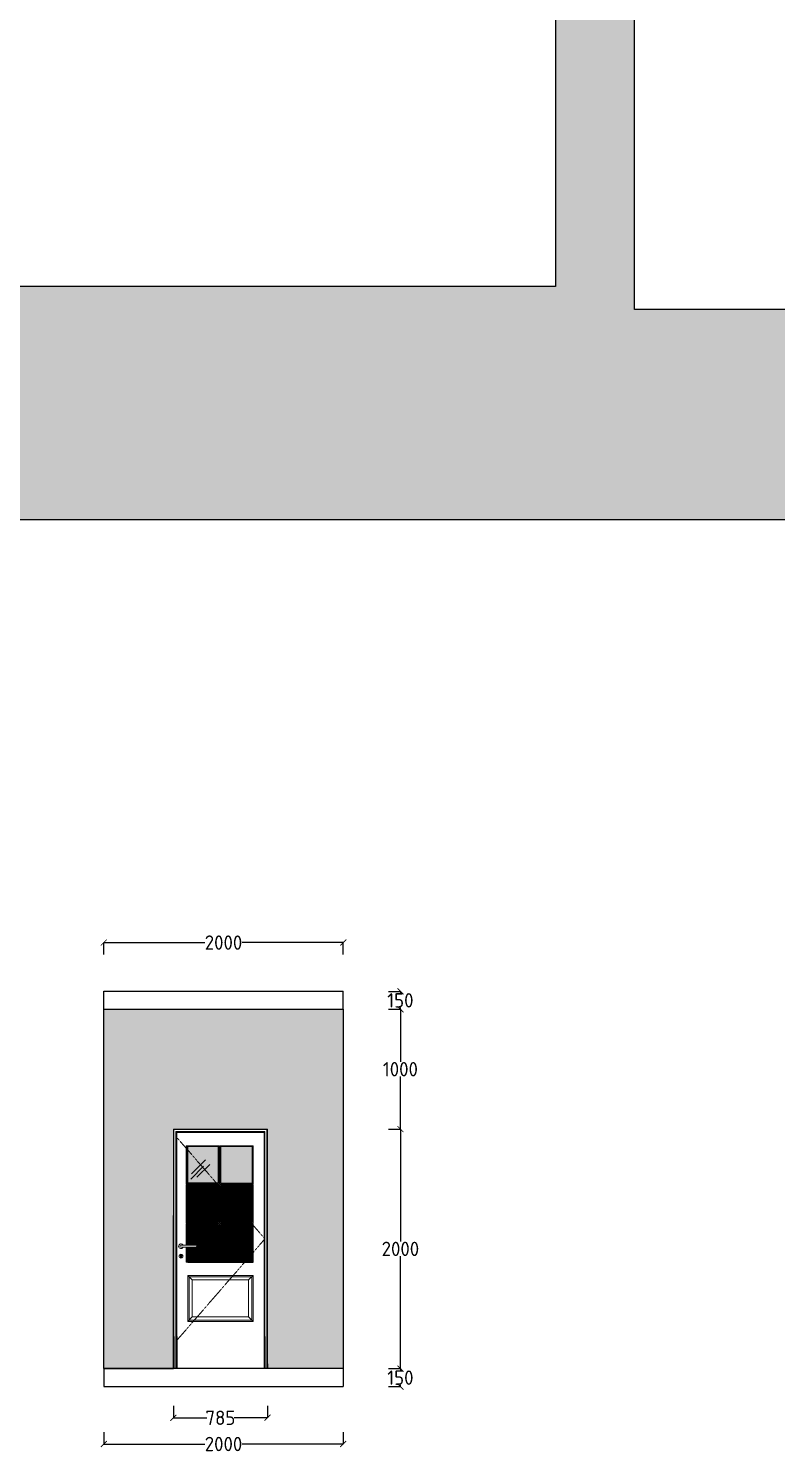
# Model space of a CAD drawing. Header units: inches. Extents: x -59797 to 874375, y -412711 to 5867.
# Drawn here: x 410083 to 416328, y -200969 to -189073 of the extents above; entities that cross this region are included whole.
import ezdxf

# ---------------------------------------------------------------- set-up
doc = ezdxf.new("R2010")
doc.units = ezdxf.units.IN
doc.header["$MEASUREMENT"] = 0
doc.linetypes.add('HIDDEN', pattern=[0.375, 0.25, -0.125])
for name, color, linetype, lineweight in [('0_11mm_Line_Weight', 8, 'Continuous', 9), ('Doors', 3, 'Continuous', 20), ('Window_Pivot_Lines', 91, 'Continuous', 9)]:
    doc.layers.add(name, color=color, linetype=linetype, lineweight=lineweight)
doc.layers.add('HATCH', color=7, linetype='Continuous')
doc.styles.get("Standard").update_dxf_attribs({"font": 'GOST Common.ttf'})
doc.dimstyles.new('Copy of Standard', dxfattribs={"dimtxt": 120, "dimasz": 50, "dimexe": 0.18, "dimexo": 0.0625, "dimgap": 0.09, "dimtad": 0, "dimtih": 1, "dimtoh": 1, "dimdec": 0, "dimzin": 0, "dimdsep": 46, "dimtxsty": 'Standard', "dimblk": 'ARCHTICK', "dimcen": 0.09, "dimclrd": 250, "dimadec": 0, "dimazin": 0, "dimtfac": 1, "dimtdec": 0, "dimtofl": 0, "dimtmove": 0, "dimatfit": 3, "dimldrblk": 'ARCHTICK', "dimfxl": 100, "dimfxlon": 1, "dimtolj": 1, "dimtzin": 0, "dimarcsym": 0})
picture_1 = doc.add_image_def('image6.jpeg', size_in_pixel=(675, 1200))
picture_2 = doc.add_image_def('image7.jpeg', size_in_pixel=(736, 920))

# ---------------------------------------------------------------- blocks, each defined once
blk = doc.blocks.new('A$C61F03520')
at = {"layer": 'HATCH', "color": 8}
for p, q in [((0, 0), (130, 130)), ((9, 54), (150, 195)), ((62, 19), (192, 149))]:
    blk.add_line(p, q, dxfattribs=at)
blk = doc.blocks.new('_ArchTick')
at = {"color": 0, "linetype": 'ByBlock', "const_width": 0.15}
blk.add_lwpolyline([(-0.5, -0.5), (0.5, 0.5)], dxfattribs=at)
blk = doc.blocks.new('*D287')
at = {"color": 0, "lineweight": -2, "transparency": 16777216}
for p, q in [((411292, -200571), (411292, -200671)), ((412078, -200571), (412078, -200671))]:
    blk.add_line(p, q, dxfattribs=at)
at = {"color": 250, "lineweight": -2, "transparency": 16777216}
for p, q in [((411292, -200671), (411571, -200671)), ((412078, -200671), (411799, -200671))]:
    blk.add_line(p, q, dxfattribs=at)
at = {"layer": 'Defpoints', "color": 0, "transparency": 16777216}
for p in [(411292, -200261), (412078, -200261), (411292, -200671)]:
    blk.add_point(p, dxfattribs=at)
at = {"color": 250, "lineweight": -2, "transparency": 16777216, "xscale": 50, "yscale": 50, "zscale": 50, "rotation": 180}
blk.add_blockref('_ArchTick', (411292, -200671), dxfattribs=at)
at = {"color": 250, "lineweight": -2, "transparency": 16777216, "xscale": 50, "yscale": 50, "zscale": 50}
blk.add_blockref('_ArchTick', (412078, -200671), dxfattribs=at)
at = {"color": 0, "transparency": 16777216, "insert": (411685, -200671), "char_height": 120, "attachment_point": 5}
blk.add_mtext('\\A1;785', dxfattribs=at)
blk = doc.blocks.new('*D288')
at = {"color": 0, "lineweight": -2, "transparency": 16777216}
for p, q in [((410711, -200790), (410711, -200891)), ((412711, -200790), (412711, -200891))]:
    blk.add_line(p, q, dxfattribs=at)
at = {"color": 250, "lineweight": -2, "transparency": 16777216}
for p, q in [((410711, -200890), (411555, -200890)), ((412711, -200890), (411867, -200890))]:
    blk.add_line(p, q, dxfattribs=at)
at = {"layer": 'Defpoints', "color": 0, "transparency": 16777216}
for p in [(410711, -200411), (412711, -200411), (410711, -200890)]:
    blk.add_point(p, dxfattribs=at)
at = {"color": 250, "lineweight": -2, "transparency": 16777216, "xscale": 50, "yscale": 50, "zscale": 50, "rotation": 180}
blk.add_blockref('_ArchTick', (410711, -200890), dxfattribs=at)
at = {"color": 250, "lineweight": -2, "transparency": 16777216, "xscale": 50, "yscale": 50, "zscale": 50}
blk.add_blockref('_ArchTick', (412711, -200890), dxfattribs=at)
at = {"color": 0, "transparency": 16777216, "insert": (411711, -200890), "char_height": 120, "attachment_point": 5}
blk.add_mtext('\\A1;2000', dxfattribs=at)
blk = doc.blocks.new('*D293')
at = {"color": 0, "lineweight": -2, "transparency": 16777216}
for p, q in [((410711, -196804), (410711, -196704)), ((412711, -196804), (412711, -196704))]:
    blk.add_line(p, q, dxfattribs=at)
at = {"color": 250, "lineweight": -2, "transparency": 16777216}
for p, q in [((410711, -196704), (411555, -196704)), ((412711, -196704), (411867, -196704))]:
    blk.add_line(p, q, dxfattribs=at)
at = {"layer": 'Defpoints', "color": 0, "transparency": 16777216}
for p in [(412711, -196704), (410711, -197111), (412711, -197111)]:
    blk.add_point(p, dxfattribs=at)
at = {"color": 250, "lineweight": -2, "transparency": 16777216, "xscale": 50, "yscale": 50, "zscale": 50, "rotation": 180}
blk.add_blockref('_ArchTick', (410711, -196704), dxfattribs=at)
at = {"color": 250, "lineweight": -2, "transparency": 16777216, "xscale": 50, "yscale": 50, "zscale": 50}
blk.add_blockref('_ArchTick', (412711, -196704), dxfattribs=at)
at = {"color": 0, "transparency": 16777216, "insert": (411711, -196704), "char_height": 120, "attachment_point": 5}
blk.add_mtext('\\A1;2000', dxfattribs=at)
blk = doc.blocks.new('*D297')
at = {"color": 0, "lineweight": -2, "transparency": 16777216}
for p, q in [((413088, -200261), (413189, -200261)), ((413088, -200411), (413189, -200411))]:
    blk.add_line(p, q, dxfattribs=at)
at = {"color": 250, "lineweight": -2, "transparency": 16777216}
for p, q in [((413188, -200261), (413188, -200275)), ((413188, -200411), (413188, -200396))]:
    blk.add_line(p, q, dxfattribs=at)
at = {"layer": 'Defpoints', "color": 0, "transparency": 16777216}
for p in [(412711, -200261), (413188, -200261), (412711, -200411)]:
    blk.add_point(p, dxfattribs=at)
at = {"color": 250, "lineweight": -2, "transparency": 16777216, "xscale": 50, "yscale": 50, "zscale": 50}
for p, rotation in [((413188, -200261), 90), ((413188, -200411), 270)]:
    blk.add_blockref('_ArchTick', p, dxfattribs=dict(at, rotation=rotation))
at = {"color": 0, "transparency": 16777216, "insert": (413188, -200336), "char_height": 120, "attachment_point": 5}
blk.add_mtext('\\A1;150', dxfattribs=at)
blk = doc.blocks.new('*D298')
at = {"color": 0, "lineweight": -2, "transparency": 16777216}
for p, q in [((413088, -198261), (413189, -198261)), ((413088, -200261), (413189, -200261))]:
    blk.add_line(p, q, dxfattribs=at)
at = {"color": 250, "lineweight": -2, "transparency": 16777216}
for p, q in [((413188, -198261), (413188, -199200)), ((413188, -200261), (413188, -199321))]:
    blk.add_line(p, q, dxfattribs=at)
at = {"layer": 'Defpoints', "color": 0, "transparency": 16777216}
for p in [(412078, -198261), (413188, -198261), (412711, -200261)]:
    blk.add_point(p, dxfattribs=at)
at = {"color": 250, "lineweight": -2, "transparency": 16777216, "xscale": 50, "yscale": 50, "zscale": 50}
for p, rotation in [((413188, -198261), 90), ((413188, -200261), 270)]:
    blk.add_blockref('_ArchTick', p, dxfattribs=dict(at, rotation=rotation))
at = {"color": 0, "transparency": 16777216, "insert": (413188, -199261), "char_height": 120, "attachment_point": 5}
blk.add_mtext('\\A1;2000', dxfattribs=at)
blk = doc.blocks.new('*D299')
at = {"color": 0, "lineweight": -2, "transparency": 16777216}
for p, q in [((413088, -197261), (413189, -197261)), ((413088, -198261), (413189, -198261))]:
    blk.add_line(p, q, dxfattribs=at)
at = {"color": 250, "lineweight": -2, "transparency": 16777216}
for p, q in [((413188, -197261), (413188, -197700)), ((413188, -198261), (413188, -197821))]:
    blk.add_line(p, q, dxfattribs=at)
at = {"layer": 'Defpoints', "color": 0, "transparency": 16777216}
for p in [(412711, -197261), (413188, -197261), (412078, -198261)]:
    blk.add_point(p, dxfattribs=at)
at = {"color": 250, "lineweight": -2, "transparency": 16777216, "xscale": 50, "yscale": 50, "zscale": 50}
for p, rotation in [((413188, -197261), 90), ((413188, -198261), 270)]:
    blk.add_blockref('_ArchTick', p, dxfattribs=dict(at, rotation=rotation))
at = {"color": 0, "transparency": 16777216, "insert": (413188, -197761), "char_height": 120, "attachment_point": 5}
blk.add_mtext('\\A1;1000', dxfattribs=at)
blk = doc.blocks.new('*D300')
at = {"color": 0, "lineweight": -2, "transparency": 16777216}
for p, q in [((413088, -197111), (413189, -197111)), ((413088, -197261), (413189, -197261))]:
    blk.add_line(p, q, dxfattribs=at)
at = {"color": 250, "lineweight": -2, "transparency": 16777216}
for p, q in [((413188, -197111), (413188, -197125)), ((413188, -197261), (413188, -197246))]:
    blk.add_line(p, q, dxfattribs=at)
at = {"layer": 'Defpoints', "color": 0, "transparency": 16777216}
for p in [(412711, -197111), (413188, -197111), (412711, -197261)]:
    blk.add_point(p, dxfattribs=at)
at = {"color": 250, "lineweight": -2, "transparency": 16777216, "xscale": 50, "yscale": 50, "zscale": 50}
for p, rotation in [((413188, -197111), 90), ((413188, -197261), 270)]:
    blk.add_blockref('_ArchTick', p, dxfattribs=dict(at, rotation=rotation))
at = {"color": 0, "transparency": 16777216, "insert": (413188, -197186), "char_height": 120, "attachment_point": 5}
blk.add_mtext('\\A1;150', dxfattribs=at)

msp = doc.modelspace()

# ---------------------------------------------------------------- hatches: boundary and pattern name
at = {"true_color": 0xfef5dc, "transparency": 33554687}
h = msp.add_hatch(color=7, dxfattribs=at)
h.dxf.hatch_style = 1
h.paths.add_polyline_path([(426264.5, -160553.4), (393854.2, -160553.4), (393854.2, -178670.7), (393931.9, -178670.7), (393931.9, -183070.7), (393931.9, -184270.7), (393854.2, -184270.7), (393854.2, -193173.1), (426264.5, -193173.1), (426264.5, -168866.1)])
h.paths.add_polyline_path([(414482.3, -166037.6), (414482.3, -191227.6), (394330.4, -191227.6), (394330.4, -166037.6)], flags=16)
h.paths.add_polyline_path([(415141.6, -172076.4), (426021.5, -172076.4), (426021.5, -191418.4), (415141.6, -191418.4)], flags=16)
h.paths.add_polyline_path([(425054.7, -183284.3), (425105.3, -183284.3), (425105.3, -183298.6), (425054.7, -183298.6)], flags=0)
h.paths.add_polyline_path([(392877.2, -180201.8), (394012.5, -180201.8), (394012.5, -179874.1), (392877.2, -179874.1)], flags=9)
at = {"true_color": 0xc2bfb7, "transparency": 33554687}
h = msp.add_hatch(color=9, dxfattribs=at)
h.dxf.hatch_style = 1
h.paths.add_polyline_path([(412077.7, -198260.6), (412077.7, -199993.5), (412077.7, -200260.6), (412711.3, -200260.6), (412711.3, -197260.6), (410711.3, -197260.6), (410711.3, -200260.6), (411292.3, -200260.6), (411292.3, -198260.6)])
at = {"true_color": 0xd1ecfa, "transparency": 33554687}
h = msp.add_hatch(color=254, dxfattribs=at)
h.dxf.hatch_style = 1
h.paths.add_polyline_path([(411949.8, -198407.4), (411688.1, -198407.4), (411688.1, -198712.8), (411949.8, -198712.8)])
h.paths.add_polyline_path([(411667.1, -198407.4), (411412.8, -198407.4), (411412.8, -198436.1), (411651.1, -198710.5), (411667.1, -198710.5)])
h.paths.add_polyline_path([(411412.8, -198436.1), (411412.8, -198710.5), (411651.1, -198710.5)], flags=17)
at = {"true_color": 0xdaf0fb, "transparency": 33554687}
h = msp.add_hatch(dxfattribs=at)
h.set_pattern_fill('ANSI31')
h.set_pattern_definition([(45, (130331.84212, -23645.02051), (-0.08838834765, 0.08838834765), [])])
h.paths.add_polyline_path([(411949.8, -199060), (411688.1, -199060), (411688.1, -199365.4), (411893.6, -199365.4), (411949.8, -199300.7)])
h.paths.add_polyline_path([(411949.8, -199300.7), (411893.6, -199365.4), (411949.8, -199365.4)], flags=17)
h.paths.add_polyline_path([(411667.1, -199060), (411405.3, -199060), (411405.3, -199231.1), (411479.3, -199231.1, -1), (411479.3, -199247.5), (411405.3, -199247.5), (411405.3, -199365.4), (411667.1, -199365.4)])
h.paths.add_polyline_path([(411667.1, -198733.7), (411405.3, -198733.7), (411405.3, -199039.1), (411667.1, -199039.1)])
h.paths.add_polyline_path([(411949.8, -198733.7), (411688.1, -198733.7), (411688.1, -198753.1), (411936.4, -199039.1), (411949.8, -199039.1)])
h.paths.add_polyline_path([(411688.1, -198753.1), (411688.1, -199039.1), (411936.4, -199039.1)], flags=17)

# ---------------------------------------------------------------- linework, layer by layer
at = {"color": 7}
for p, q in [((410711.3, -197260.6), (410711.3, -197110.6)), ((410711.3, -197110.6), (412711.3, -197110.6)), ((412711.3, -197260.6), (412711.3, -197110.6)), ((411292.3, -200260.6), (411292.3, -198982.7)), ((411412.8, -199372.9), (411957.2, -199372.9)), ((410711.3, -200260.6), (411292.3, -200260.6)), ((410711.3, -200260.6), (410711.3, -200410.6)), ((412711.3, -200260.6), (412711.3, -200410.6)), ((410711.3, -200410.6), (412711.3, -200410.6))]:
    msp.add_line(p, q, dxfattribs=at)
at = {"color": 251, "true_color": 0x636466}
for p, q in [((412052.3, -198288.9), (412052.3, -200034.1)), ((412052.3, -198515.5), (412052.3, -198512.5)), ((412049.3, -199993.5), (412049.3, -200034.1)), ((412056.7, -199993.5), (412056.7, -200034.1)), ((412072.7, -199993.5), (412072.7, -200034.1)), ((412077.7, -200260.6), (411292.3, -200260.6)), ((411297.3, -200220), (411297.3, -200260.6)), ((411313.3, -200220), (411313.3, -200260.1)), ((411320.7, -200220), (411320.7, -200260.6)), ((412077.7, -200220), (412077.7, -200260.6))]:
    msp.add_line(p, q, dxfattribs=at)
at = {"color": 8}
for p, q in [((412077.7, -200260.6), (412077.7, -198260.6)), ((411297.3, -199993.5), (411297.3, -200220)), ((411313.3, -199993.5), (411313.3, -200220)), ((411320.7, -199993.5), (411320.7, -200220)), ((412049.3, -200034.1), (412049.3, -200260.6)), ((412052.3, -200034.1), (412052.3, -200260.6)), ((412056.7, -200034.1), (412056.7, -200260.6)), ((412072.7, -200034.1), (412072.7, -200260.6)), ((412077.7, -200260.6), (412077.7, -200057.6))]:
    msp.add_line(p, q, dxfattribs=at)
at = {"color": 7}
for points in [[(393854.2, -160553.4), (393854.2, -193173.1), (426264.5, -193173.1), (426264.5, -168866.1), (426264.5, -160553.4)], [(410711.3, -200260.6), (410711.3, -197260.6), (412711.3, -197260.6), (412711.3, -200260.6), (410711.3, -200260.6)]]:
    msp.add_lwpolyline(points, dxfattribs=at)
at = {"layer": '0_11mm_Line_Weight'}
for p, q in [((411292.3, -198260.6), (411292.3, -200260.6)), ((412077.7, -198260.6), (411292.3, -198260.6)), ((411317.7, -200260.6), (411317.7, -198286)), ((411317.7, -198286), (412052.3, -198286)), ((412056.7, -198281.5), (412056.7, -199993.5)), ((411405.3, -198407.4), (411405.3, -198712.8)), ((411667.1, -198407.4), (411405.3, -198407.4)), ((411412.8, -198405.1), (411412.8, -198710.5)), ((411667.1, -198712.8), (411667.1, -198407.4)), ((411688.1, -198712.8), (411688.1, -198407.4)), ((411688.1, -198407.4), (411949.8, -198407.4)), ((412077.7, -198487.1), (412077.7, -200220)), ((411949.8, -198633.9), (411949.8, -198939.3)), ((411405.3, -198712.8), (411667.1, -198712.8)), ((411667.1, -198733.7), (411405.3, -198733.7)), ((411412.8, -198710.5), (411674.5, -198710.5)), ((411674.5, -198731.5), (411412.8, -198731.5)), ((411667.1, -199039.1), (411667.1, -198733.7)), ((411949.8, -198712.8), (411688.1, -198712.8)), ((411688.1, -199039.1), (411688.1, -198733.7)), ((411688.1, -198733.7), (411949.8, -198733.7)), ((411949.8, -198733.7), (411949.8, -199039.1)), ((411405.3, -199060), (411405.3, -199231.1)), ((411667.1, -199365.4), (411667.1, -199060)), ((411949.8, -199039.1), (411688.1, -199039.1)), ((411688.1, -199365.4), (411688.1, -199060)), ((411688.1, -199060), (411949.8, -199060)), ((411949.8, -199060), (411949.8, -199365.4)), ((411405.3, -199247.5), (411405.3, -199365.4)), ((411405.3, -199365.4), (411667.1, -199365.4)), ((411949.8, -199365.4), (411688.1, -199365.4)), ((411957.2, -199483.9), (411412.8, -199483.9)), ((411412.8, -199483.9), (411412.8, -199866.1)), ((411449.4, -199520.5), (411412.8, -199483.9)), ((411946.8, -199494.3), (411423.2, -199494.3)), ((411423.2, -199494.3), (411423.2, -199855.6)), ((411920.6, -199520.5), (411957.2, -199483.9)), ((411946.8, -199855.6), (411946.8, -199494.3)), ((411957.2, -199866.1), (411957.2, -199483.9)), ((411920.6, -199520.5), (411449.4, -199520.5)), ((411449.4, -199520.5), (411449.4, -199829.4)), ((411920.6, -199829.4), (411920.6, -199520.5)), ((411449.4, -199829.4), (411412.8, -199866.1)), ((411423.2, -199855.6), (411946.8, -199855.6)), ((411449.4, -199829.4), (411920.6, -199829.4)), ((411920.6, -199829.4), (411957.2, -199866.1)), ((411412.8, -199866.1), (411957.2, -199866.1))]:
    msp.add_line(p, q, dxfattribs=at)
for points in [[(411292.3, -199993.5), (411292.3, -198260.6), (412077.7, -198260.6), (412077.7, -199993.5)], [(411297.3, -199993.5), (411297.3, -198265.5), (412072.7, -198265.5), (412072.7, -199993.5)], [(411313.3, -199993.5), (411313.3, -198281.5), (412056.7, -198281.5), (412056.7, -199993.5)], [(411320.7, -199993.5), (411320.7, -198288.9), (412049.3, -198288.9), (412049.3, -199993.5)], [(411397.9, -199247.5), (411397.9, -199372.9), (411674.5, -199372.9), (411674.5, -199052.6), (411397.9, -199052.6), (411397.9, -199231.1)], [(411405.3, -199247.5), (411405.3, -199365.4), (411667.1, -199365.4), (411667.1, -199060), (411405.3, -199060), (411405.3, -199231.1)]]:
    msp.add_lwpolyline(points, dxfattribs=at)
for points in [[(411397.9, -198720.2), (411674.5, -198720.2), (411674.5, -198399.9), (411397.9, -198399.9)], [(411405.3, -198712.8), (411667.1, -198712.8), (411667.1, -198407.4), (411405.3, -198407.4)], [(411680.6, -198720.2), (411957.2, -198720.2), (411957.2, -198399.9), (411680.6, -198399.9)], [(411688.1, -198712.8), (411949.8, -198712.8), (411949.8, -198407.4), (411688.1, -198407.4)], [(411397.9, -199046.5), (411674.5, -199046.5), (411674.5, -198726.3), (411397.9, -198726.3)], [(411405.3, -199039.1), (411667.1, -199039.1), (411667.1, -198733.7), (411405.3, -198733.7)], [(411680.6, -199046.5), (411957.2, -199046.5), (411957.2, -198726.3), (411680.6, -198726.3)], [(411688.1, -199039.1), (411949.8, -199039.1), (411949.8, -198733.7), (411688.1, -198733.7)], [(411680.6, -199372.9), (411957.2, -199372.9), (411957.2, -199052.6), (411680.6, -199052.6)], [(411688.1, -199365.4), (411949.8, -199365.4), (411949.8, -199060), (411688.1, -199060)]]:
    msp.add_lwpolyline(points, close=True, dxfattribs=at)
at = {"layer": 'Doors', "color": 8}
for p, q in [((411355.6, -199231.1), (411479.3, -199231.1)), ((411355.6, -199247.5), (411479.3, -199247.5)), ((411351.5, -199320.2), (411351.5, -199331.7)), ((411355.1, -199311.8), (411355.1, -199319.5)), ((411355.1, -199311.8), (411356.1, -199311.8)), ((411355.1, -199319.5), (411356.1, -199319.5)), ((411356.1, -199319.5), (411356.1, -199311.8)), ((411359.7, -199320.2), (411359.7, -199331.7))]:
    msp.add_line(p, q, dxfattribs=at)
for centre, radius in [((411355.6, -199321.8), 15.7), ((411355.6, -199315.6), 6.18)]:
    msp.add_circle(centre, radius, dxfattribs=at)
for centre, radius, start, end in [((411355.6, -199239.3), 19.8, 24.62432, 335.37568), ((411355.6, -199239.3), 8.24, 90, 270), ((411479.3, -199239.3), 8.24, 270, 90), ((411355.6, -199331.7), 4.12, 180, 0)]:
    msp.add_arc(centre, radius, start, end, dxfattribs=at)
at = {"layer": 'Window_Pivot_Lines', "color": 9, "linetype": 'HIDDEN', "ltscale": 10}
msp.add_lwpolyline([(411313.3, -198321.6), (412056.7, -199177.6), (411313.3, -200033.6)], dxfattribs=at)

# ---------------------------------------------------------------- block references
at = {"layer": '0_11mm_Line_Weight', "xscale": 0.8244757965778184, "yscale": 0.8244757965778184, "zscale": 0.8244757965778184}
for p in [(411437.6, -198678.3), (411483.6, -199318.4)]:
    msp.add_blockref('A$C61F03520', p, dxfattribs=at)
at = {"layer": '0_11mm_Line_Weight'}
msp.add_blockref('A$C61F03520', (411732.6, -199037.2), dxfattribs=at)

# ---------------------------------------------------------------- dimensions: what is measured, and where the dimension line sits
at = {"color": 7}
for base, p1, p2, picture, middle in [((412711.3, -196704.5), (410711.3, -197110.6), (412711.3, -197110.6), '*D293', (411711.3, -196704.5)), ((411292.3, -200670.7), (412077.7, -200260.6), (411292.3, -200260.6), '*D287', (411685, -200670.7)), ((410711.3, -200890.5), (412711.3, -200410.6), (410711.3, -200410.6), '*D288', (411711.3, -200890.5))]:
    dim = msp.add_linear_dim(base=base, p1=p1, p2=p2, dimstyle='Copy of Standard', dxfattribs=at)
    dim.commit()
    dim.dimension.update_dxf_attribs({"geometry": picture, "text_midpoint": middle})
for base, p1, p2, picture, middle in [((413188.5, -197110.6), (412711.3, -197260.6), (412711.3, -197110.6), '*D300', (413188.5, -197185.6)), ((413188.5, -197260.6), (412077.7, -198260.6), (412711.3, -197260.6), '*D299', (413188.5, -197760.6)), ((413188.5, -198260.6), (412711.3, -200260.6), (412077.7, -198260.6), '*D298', (413188.5, -199260.6))]:
    dim = msp.add_linear_dim(base=base, p1=p1, p2=p2, angle=90, dimstyle='Copy of Standard', override={"dimtmove": 1}, dxfattribs=at)
    dim.commit()
    dim.dimension.update_dxf_attribs({"geometry": picture, "text_midpoint": middle})
dim = msp.add_linear_dim(base=(413188.5, -200260.6), p1=(412711.3, -200410.6), p2=(412711.3, -200260.6), angle=90, dimstyle='Copy of Standard', dxfattribs=at)
dim.commit()
dim.dimension.update_dxf_attribs({"geometry": '*D297', "text_midpoint": (413188.5, -200335.6)})

# ---------------------------------------------------------------- pictures from other files: only their frames are drawn
image = msp.add_image(picture_2, insert=(394330.4, -191227.6), size_in_units=(20152, 25190), dxfattribs=at)
image.dxf.flags = 7
image = msp.add_image(picture_1, insert=(415141.6, -191418.4), size_in_units=(10879.9, 19342), dxfattribs=at)
image.dxf.flags = 7

doc.saveas('drawing.dxf')
